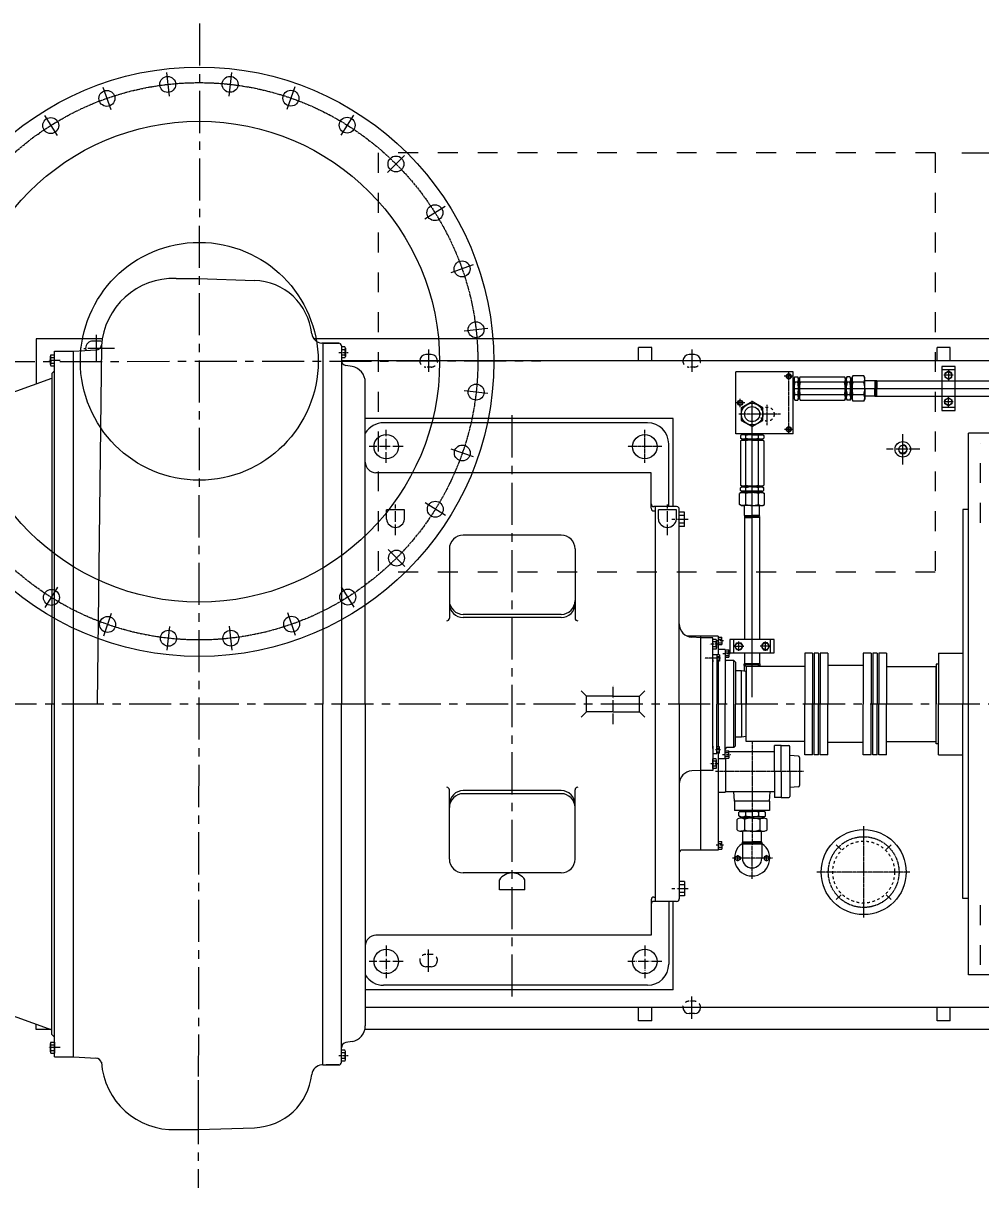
# Model space of a CAD drawing. Header units: inches. Extents: x 36 to 31738, y 79 to 24233.
# Drawn here: x 24837 to 27002, y 6640 to 9301 of the extents above; entities that cross this region are included whole.
import ezdxf

# ---------------------------------------------------------------- set-up
doc = ezdxf.new("R2010")
doc.units = ezdxf.units.IN
doc.header["$MEASUREMENT"] = 0
for name, pattern in [('ACAD_ISO04W100', [30, 24, -3, 0, -3]), ('CENTER', [50.8, 31.75, -6.35, 6.35, -6.35]), ('CHAIN', [0.7087, 0.4724, -0.0591, 0.1181, -0.0591]), ('EB_DASH', [6, 3, -3])]:
    doc.linetypes.add(name, pattern=pattern)
doc.layers.get('Defpoints').update_dxf_attribs({"lineweight": 5})
doc.layers.add('CAXA1', color=5, linetype='CENTER', lineweight=5)
doc.styles.add('Roman', font='arial.ttf')
doc.styles.get("Standard").update_dxf_attribs({"font": 'arial.ttf'})
doc.dimstyles.new('ISO-25', dxfattribs={"dimscale": 30, "dimtxt": 1.5, "dimasz": 1.5, "dimexe": 2, "dimexo": 2, "dimtad": 1, "dimtih": 1, "dimtoh": 1, "dimdec": 1, "dimlfac": 0.03937, "dimdsep": 46, "dimtxsty": 'Standard', "dimcen": 2.5, "dimclrd": 7, "dimclre": 7, "dimclrt": 7, "dimadec": 0, "dimazin": 0, "dimtfac": 1, "dimtdec": 1, "dimtmove": 0, "dimatfit": 3, "dimfxl": 1, "dimlwd": 5, "dimlwe": 5, "dimarcsym": 0})

# ---------------------------------------------------------------- blocks, each defined once
blk = doc.blocks.new('*D135')
at = {"color": 7, "linetype": 'Continuous', "lineweight": 5, "transparency": 16777216}
for p, q in [((26959.6, 9008.3), (29708.7, 9008.3)), ((29648.7, 8963.3), (29648.7, 7931.1)), ((29648.7, 6684.8), (29648.7, 7694.3)), ((28954.3, 6639.8), (29708.7, 6639.8))]:
    blk.add_line(p, q, dxfattribs=at)
at = {"color": 7, "transparency": 16777216}
for points in [[(29641.2, 8963.3), (29656.2, 8963.3), (29648.7, 9008.3)], [(29641.2, 6684.8), (29656.2, 6684.8), (29648.7, 6639.8)]]:
    blk.add_solid(points, dxfattribs=at)
at = {"layer": 'Defpoints', "color": 0, "transparency": 16777216}
for p in [(26899.6, 9008.3), (28894.3, 6639.8), (29648.7, 6639.8)]:
    blk.add_point(p, dxfattribs=at)
at = {"color": 7, "lineweight": 5, "transparency": 16777216, "insert": (29648.7, 7812.7), "char_height": 195, "attachment_point": 5, "style": 'Roman'}
blk.add_mtext('93.2', dxfattribs=at)

msp = doc.modelspace()

# ---------------------------------------------------------------- linework, layer by layer
at = {"color": 7, "lineweight": 5}
for p, q in [((25160.25, 9190.14), (25166.36, 9136.51)), ((25307.39, 9190.34), (25301.42, 9136.7)), ((25016.84, 9157.2), (25034.73, 9106.28)), ((25450.89, 9157.8), (25433.13, 9106.82)), ((24884.35, 9093.18), (24913.13, 9047.51)), ((25583.55, 9094.13), (25554.89, 9048.39)), ((25698.71, 9002.55), (25660.6, 8964.33)), ((25790.61, 8887.63), (25744.95, 8858.86)), ((25854.64, 8755.15), (25803.71, 8737.26)), ((25182.55, 8724.56), (25232.21, 8724.56)), ((25232.21, 8724.56), (25359.35, 8720.25)), ((25232.21, 8724.56), (25359.35, 8720.25)), ((25887.58, 8611.74), (25833.95, 8605.63)), ((25015.38, 8588.28), (24865.58, 8588.28)), ((24865.58, 8588.28), (24865.58, 8486.26)), ((25008.91, 8583.08), (24994.51, 8583.08)), ((25013.5, 8571.99), (25003.67, 7763.85)), ((28751.82, 8588.28), (25493.8, 8588.28)), ((25514.21, 8578.28), (25511.98, 8578.39)), ((25514.21, 8578.28), (25514.21, 7762.28)), ((25550.4, 8578.28), (25514.21, 8578.28)), ((25514.21, 8578.28), (25550.21, 8578.28)), ((25556.21, 8572.28), (25556.21, 7762.28)), ((25556.21, 8572.28), (25556.21, 8555.84)), ((25556.21, 8572.28), (25556.21, 8562.08)), ((25564.29, 8569.75), (25556.21, 8569.75)), ((24898.01, 8529.92), (24898.01, 8548.63)), ((24898.01, 8548.63), (24898.01, 8529.92)), ((24898.93, 8551.75), (24907.01, 8551.75)), ((24898.93, 8551.75), (24907.01, 8551.75)), ((24898.93, 8545.51), (24907.01, 8545.51)), ((24898.93, 8545.51), (24907.01, 8545.51)), ((24907.01, 6964.28), (24907.01, 8560.28)), ((24907.01, 8560.28), (24945.21, 8560.28)), ((24943.01, 8560.28), (24950.21, 8560.28)), ((24950.21, 8560.28), (25001.37, 8562.96)), ((24950.21, 6964.28), (24950.21, 8560.28)), ((25564.29, 8563.51), (25556.21, 8563.51)), ((25564.29, 8551.04), (25556.21, 8551.04)), ((25564.29, 8544.81), (25556.21, 8544.81)), ((25565.21, 8566.63), (25565.21, 8547.92)), ((25759.58, 8552.28), (25747.58, 8552.28)), ((26258.65, 8568.28), (26228.65, 8568.28)), ((26228.65, 8538.28), (26228.65, 8568.28)), ((26258.65, 8538.28), (26258.65, 8568.28)), ((26354.62, 8552.28), (26342.62, 8552.28)), ((26933.62, 8568.28), (26903.62, 8568.28)), ((26903.62, 8538.28), (26903.62, 8568.28)), ((26933.62, 8538.28), (26933.62, 8568.28)), ((24898.93, 8533.04), (24907.01, 8533.04)), ((24898.93, 8533.04), (24907.01, 8533.04)), ((24898.93, 8526.81), (24907.01, 8526.81)), ((24898.93, 8526.81), (24907.01, 8526.81)), ((24901.01, 8509.88), (24907.01, 8515.88)), ((28751.82, 8538.28), (25556.3, 8538.28)), ((25580.47, 8525.4), (25566.13, 8527.93)), ((26944.38, 8525.78), (26914.38, 8525.78)), ((26914.38, 8525.78), (26914.38, 8425.78)), ((26944.38, 8517.78), (26914.38, 8517.78)), ((26944.38, 8425.78), (26944.38, 8525.78)), ((24441.68, 8331.99), (24901.01, 8499.16)), ((24901.01, 8509.88), (24901.01, 7762.28)), ((25610.21, 7762.28), (25610.21, 8489.95)), ((26578.22, 8513.28), (26448.22, 8513.28)), ((26448.22, 8373.28), (26448.22, 8513.28)), ((26578.22, 8373.28), (26578.22, 8513.28)), ((26578.22, 8496.77), (26580.22, 8496.77)), ((26580.22, 8498.77), (26582.13, 8502.07)), ((26580.22, 8475.77), (26580.22, 8498.77)), ((26582.13, 8502.07), (26588.32, 8502.07)), ((26588.32, 8489.92), (26582.13, 8489.92)), ((26590.22, 8498.77), (26588.32, 8502.07)), ((26590.2, 8496.77), (26592.22, 8496.77)), ((26590.22, 8475.77), (26590.22, 8498.77)), ((26590.22, 8495.27), (26590.22, 8498.77)), ((26590.22, 8498.77), (26590.22, 8475.77)), ((26590.22, 8475.77), (26590.22, 8498.77)), ((26592.22, 8498.77), (26594.13, 8502.07)), ((26592.22, 8475.77), (26592.22, 8498.77)), ((26592.22, 8498.77), (26592.22, 8492.27)), ((26592.22, 8475.77), (26592.22, 8498.77)), ((26594.13, 8502.07), (26694.35, 8502.07)), ((26694.35, 8489.92), (26594.13, 8489.92)), ((26696.25, 8498.77), (26694.35, 8502.07)), ((26696.25, 8475.77), (26696.25, 8498.77)), ((26696.25, 8498.77), (26696.25, 8475.77)), ((26696.25, 8495.27), (26696.25, 8498.77)), ((26696.25, 8496.77), (26698.28, 8496.77)), ((26696.25, 8475.77), (26696.25, 8496.77)), ((26698.25, 8498.77), (26700.16, 8502.07)), ((26698.25, 8498.77), (26698.25, 8492.27)), ((26698.25, 8475.77), (26698.25, 8498.77)), ((26706.35, 8502.07), (26700.16, 8502.07)), ((26706.35, 8489.92), (26700.16, 8489.92)), ((26708.25, 8498.77), (26706.35, 8502.07)), ((26708.25, 8475.77), (26708.25, 8498.77)), ((26708.25, 8495.27), (26708.25, 8498.77)), ((26708.25, 8498.77), (26708.25, 8475.77)), ((26711.25, 8495.27), (26708.25, 8495.27)), ((26711.25, 8500.28), (26713.44, 8504.07)), ((26711.25, 8495.27), (26711.25, 8500.28)), ((26711.25, 8500.28), (26711.25, 8475.77)), ((26738.06, 8504.07), (26713.44, 8504.07)), ((26738.06, 8489.92), (26713.44, 8489.92)), ((26740.25, 8500.28), (26738.06, 8504.07)), ((26740.25, 8475.77), (26740.25, 8500.28)), ((26763.23, 8492.78), (26740.25, 8492.78)), ((26765.25, 8489.28), (26763.23, 8492.78)), ((26763.23, 8492.78), (26763.23, 8475.78)), ((26765.25, 8489.28), (26767.27, 8492.78)), ((26765.25, 8475.79), (26765.25, 8489.28)), ((26767.27, 8492.78), (26914.38, 8492.78)), ((26767.27, 8492.78), (26767.27, 8475.78)), ((26866.78, 8492.78), (27550.2, 8492.78)), ((25887.78, 8464.6), (25834.13, 8470.57)), ((26580.22, 8475.78), (26580.22, 8452.78)), ((26590.22, 8475.78), (26590.22, 8452.78)), ((26590.22, 8452.78), (26590.22, 8475.78)), ((26590.22, 8475.78), (26590.22, 8452.78)), ((26592.22, 8475.78), (26592.22, 8452.78)), ((26592.22, 8475.78), (26592.22, 8452.78)), ((26696.25, 8475.78), (26696.25, 8452.78)), ((26696.25, 8452.78), (26696.25, 8475.78)), ((26696.25, 8475.78), (26696.25, 8454.78)), ((26698.25, 8475.78), (26698.25, 8452.78)), ((26708.25, 8475.78), (26708.25, 8452.78)), ((26708.25, 8452.78), (26708.25, 8475.78)), ((26711.25, 8451.27), (26711.25, 8475.78)), ((26740.25, 8475.78), (26740.25, 8451.27)), ((26763.23, 8458.78), (26763.23, 8475.77)), ((26765.25, 8475.77), (26765.25, 8462.28)), ((26767.27, 8458.78), (26767.27, 8475.77)), ((26578.22, 8454.78), (26580.22, 8454.78)), ((26580.22, 8452.78), (26582.13, 8449.48)), ((26588.32, 8461.63), (26582.13, 8461.63)), ((26582.13, 8449.48), (26588.32, 8449.48)), ((26590.22, 8452.78), (26588.32, 8449.48)), ((26590.2, 8454.78), (26592.22, 8454.78)), ((26590.22, 8456.28), (26590.22, 8452.78)), ((26592.22, 8452.78), (26592.22, 8459.28)), ((26592.22, 8452.78), (26594.13, 8449.48)), ((26694.35, 8461.63), (26594.13, 8461.63)), ((26594.13, 8449.48), (26694.35, 8449.48)), ((26696.25, 8452.78), (26694.35, 8449.48)), ((26696.25, 8456.28), (26696.25, 8452.78)), ((26696.25, 8454.78), (26698.28, 8454.78)), ((26698.25, 8452.78), (26698.25, 8459.28)), ((26698.25, 8452.78), (26700.16, 8449.48)), ((26706.35, 8461.63), (26700.16, 8461.63)), ((26706.35, 8449.48), (26700.16, 8449.48)), ((26708.25, 8452.78), (26706.35, 8449.48)), ((26711.25, 8456.28), (26708.25, 8456.28)), ((26708.25, 8456.28), (26708.25, 8452.78)), ((26711.25, 8456.28), (26711.25, 8451.27)), ((26711.25, 8451.27), (26713.44, 8447.48)), ((26738.06, 8461.63), (26713.44, 8461.63)), ((26738.06, 8447.48), (26713.44, 8447.48)), ((26740.25, 8451.27), (26738.06, 8447.48)), ((26740.25, 8451.27), (26740.25, 8458.78)), ((26763.23, 8458.78), (26740.25, 8458.78)), ((26765.25, 8462.28), (26763.23, 8458.78)), ((26765.25, 8462.28), (26767.27, 8458.78)), ((26767.27, 8458.78), (26914.38, 8458.78)), ((26866.78, 8458.78), (27550.2, 8458.78)), ((26914.38, 8433.78), (26944.38, 8433.78)), ((26914.38, 8425.78), (26944.38, 8425.78)), ((26306.61, 8408.28), (25610.21, 8408.28)), ((26248.61, 8398.28), (25651.61, 8398.28)), ((26306.61, 8208.68), (26306.61, 8408.28)), ((26578.22, 8373.28), (26448.22, 8373.28)), ((26462.22, 8371.28), (26458.92, 8369.37)), ((26458.92, 8369.37), (26458.92, 8363.18)), ((26462.22, 8361.28), (26458.92, 8363.18)), ((26462.22, 8359.28), (26458.92, 8357.37)), ((26458.92, 8357.37), (26458.92, 8257.15)), ((26485.23, 8371.28), (26462.22, 8371.28)), ((26485.23, 8361.28), (26462.22, 8361.28)), ((26465.72, 8361.28), (26462.22, 8361.28)), ((26462.22, 8361.28), (26485.22, 8361.28)), ((26485.23, 8361.28), (26462.22, 8361.28)), ((26485.22, 8359.28), (26462.22, 8359.28)), ((26462.22, 8359.28), (26468.72, 8359.28)), ((26485.23, 8359.28), (26462.22, 8359.28)), ((26464.23, 8373.28), (26464.23, 8371.28)), ((26464.23, 8361.31), (26464.23, 8359.28)), ((26471.07, 8363.18), (26471.07, 8369.37)), ((26471.07, 8257.15), (26471.07, 8357.37)), ((26485.21, 8371.28), (26508.22, 8371.28)), ((26485.21, 8361.28), (26508.22, 8361.28)), ((26485.21, 8361.28), (26508.22, 8361.28)), ((26485.21, 8359.28), (26508.22, 8359.28)), ((26508.22, 8361.28), (26485.22, 8361.28)), ((26485.22, 8359.28), (26508.22, 8359.28)), ((26499.37, 8363.18), (26499.37, 8369.37)), ((26499.37, 8257.15), (26499.37, 8357.37)), ((26508.22, 8359.28), (26501.72, 8359.28)), ((26504.72, 8361.28), (26508.22, 8361.28)), ((26506.21, 8373.28), (26506.21, 8371.28)), ((26506.21, 8361.31), (26506.21, 8359.28)), ((26508.22, 8371.28), (26511.52, 8369.37)), ((26508.22, 8361.28), (26511.52, 8363.18)), ((26508.22, 8359.28), (26511.52, 8357.37)), ((26511.52, 8369.37), (26511.52, 8363.18)), ((26511.52, 8357.37), (26511.52, 8257.15)), ((26826.12, 8304.1), (26826.12, 8372.3)), ((26974.98, 7149.78), (26974.98, 8374.78)), ((29136.83, 8374.78), (26974.98, 8374.78)), ((25855.23, 8321.1), (25804.26, 8338.86)), ((26296.61, 8208.68), (26296.61, 8350.28)), ((26257.01, 8285.2), (25634.21, 8285.2)), ((26257.01, 8204.86), (26257.01, 8285.2)), ((26462.22, 8255.25), (26458.92, 8257.15)), ((26462.22, 8253.25), (26458.92, 8251.34)), ((26458.92, 8245.15), (26458.92, 8251.34)), ((26485.23, 8255.25), (26462.22, 8255.25)), ((26462.22, 8255.25), (26485.22, 8255.25)), ((26465.72, 8255.25), (26462.22, 8255.25)), ((26462.22, 8253.25), (26468.72, 8253.25)), ((26485.22, 8253.25), (26462.22, 8253.25)), ((26464.23, 8255.25), (26464.23, 8253.22)), ((26485.23, 8255.25), (26464.23, 8255.25)), ((26471.07, 8245.15), (26471.07, 8251.34)), ((26485.21, 8255.25), (26508.22, 8255.25)), ((26485.21, 8255.25), (26506.21, 8255.25)), ((26508.22, 8255.25), (26485.22, 8255.25)), ((26485.22, 8253.25), (26508.22, 8253.25)), ((26499.37, 8245.15), (26499.37, 8251.34)), ((26508.22, 8253.25), (26501.72, 8253.25)), ((26504.72, 8255.25), (26508.22, 8255.25)), ((26506.21, 8255.25), (26506.21, 8253.22)), ((26508.22, 8255.25), (26511.52, 8257.15)), ((26508.22, 8253.25), (26511.52, 8251.34)), ((26511.52, 8245.15), (26511.52, 8251.34)), ((26460.71, 8240.25), (26456.92, 8238.06)), ((26456.92, 8213.44), (26456.92, 8238.06)), ((26462.22, 8243.25), (26458.92, 8245.15)), ((26465.72, 8240.25), (26460.71, 8240.25)), ((26460.71, 8240.25), (26485.22, 8240.25)), ((26485.23, 8243.25), (26462.22, 8243.25)), ((26465.72, 8243.25), (26462.22, 8243.25)), ((26462.22, 8243.25), (26485.22, 8243.25)), ((26465.72, 8240.25), (26465.72, 8243.25)), ((26471.07, 8213.44), (26471.07, 8238.06)), ((26485.21, 8243.25), (26508.22, 8243.25)), ((26508.22, 8243.25), (26485.22, 8243.25)), ((26509.72, 8240.25), (26485.22, 8240.25)), ((26499.37, 8213.44), (26499.37, 8238.06)), ((26504.72, 8240.25), (26504.72, 8243.25)), ((26504.72, 8243.25), (26508.22, 8243.25)), ((26504.72, 8240.25), (26509.72, 8240.25)), ((26508.22, 8243.25), (26511.52, 8245.15)), ((26509.72, 8240.25), (26513.52, 8238.06)), ((26513.52, 8213.44), (26513.52, 8238.06)), ((25699.01, 8201.3), (25658.21, 8201.3)), ((25658.21, 8180.54), (25658.21, 8201.3)), ((25699.01, 8180.54), (25699.01, 8201.3)), ((25791.57, 8188.44), (25745.83, 8217.1)), ((26314.61, 8208.68), (26263.01, 8208.68)), ((26263.01, 8198.86), (26266.61, 8198.86)), ((26266.61, 7315.88), (26266.61, 8208.68)), ((26314.01, 8201.3), (26273.21, 8201.3)), ((26273.21, 8180.54), (26273.21, 8201.3)), ((26314.01, 8180.54), (26314.01, 8201.3)), ((26320.61, 7762.28), (26320.61, 8202.68)), ((26460.71, 8211.25), (26456.92, 8213.44)), ((26460.71, 8211.25), (26468.22, 8211.25)), ((26485.22, 8211.25), (26460.71, 8211.25)), ((26468.22, 8188.27), (26468.22, 8211.25)), ((26485.22, 8211.25), (26509.72, 8211.25)), ((26502.22, 8188.27), (26502.22, 8211.25)), ((26509.72, 8211.25), (26513.52, 8213.44)), ((26974.98, 8202.28), (26961.83, 8202.28)), ((26961.83, 8202.28), (26961.83, 7762.28)), ((26332.61, 8195.96), (26320.52, 8195.96)), ((26332.61, 8188.58), (26320.61, 8188.58)), ((26332.61, 8171.17), (26320.61, 8171.17)), ((26332.61, 8163.8), (26332.61, 8195.96)), ((26471.72, 8186.25), (26468.22, 8188.27)), ((26468.22, 8188.27), (26485.21, 8188.27)), ((26471.72, 8186.25), (26468.22, 8184.23)), ((26468.22, 8184.23), (26468.22, 7908)), ((26468.22, 8184.23), (26485.21, 8184.23)), ((26485.21, 8186.25), (26471.72, 8186.25)), ((26502.22, 8188.27), (26485.22, 8188.27)), ((26502.22, 8184.23), (26485.22, 8184.23)), ((26485.23, 8186.25), (26498.72, 8186.25)), ((26498.72, 8186.25), (26502.22, 8188.27)), ((26498.72, 8186.25), (26502.22, 8184.23)), ((26502.22, 8184.23), (26502.22, 7908)), ((26053.61, 8144.21), (25831.61, 8144.21)), ((26332.61, 8163.8), (26320.61, 8163.8)), ((25699.99, 8073.28), (25661.77, 8111.39)), ((25800.41, 8113.01), (25800.41, 7956.39)), ((26084.81, 8113.01), (26084.81, 7956.39)), ((24885.88, 7980.42), (24914.54, 8026.16)), ((25585.07, 7981.38), (25556.29, 8027.04)), ((25018.54, 7916.76), (25036.3, 7967.73)), ((25452.59, 7917.35), (25434.69, 7968.28)), ((26053.61, 7965.05), (25831.61, 7965.05)), ((26053.61, 7958.08), (25831.61, 7958.08)), ((25162.04, 7884.21), (25168.01, 7937.86)), ((25309.18, 7884.41), (25303.06, 7938.04)), ((26408.22, 7915.88), (26338.43, 7915.88)), ((26369.21, 7912.28), (26349.04, 7913.33)), ((26369.21, 7432), (26369.21, 7915.88)), ((26396.8, 7912.28), (26369.21, 7912.28)), ((26396.8, 7665.91), (26396.8, 7912.28)), ((26403.61, 7908.36), (26396.8, 7908.36)), ((26396.8, 7665.91), (26396.8, 7907.48)), ((26404.48, 7905.59), (26404.48, 7888.96)), ((26408.22, 7915.88), (26408.22, 7873.28)), ((26408.22, 7913.48), (26416.62, 7913.48)), ((26408.22, 7909.16), (26416.62, 7909.16)), ((26416.62, 7905.08), (26416.62, 7913.48)), ((26416.62, 7905.08), (26416.62, 7896.68)), ((26435.22, 7908), (26435.22, 7878)), ((26535.22, 7908), (26435.22, 7908)), ((26443.22, 7908), (26443.22, 7878)), ((26527.22, 7878), (26527.22, 7908)), ((26535.22, 7878), (26535.22, 7908)), ((26403.61, 7902.82), (26396.8, 7902.82)), ((26403.61, 7891.73), (26396.8, 7891.73)), ((26403.61, 7886.19), (26396.8, 7886.19)), ((26396.8, 7875.7), (26396.8, 7881.68)), ((26408.22, 7900.99), (26416.62, 7900.99)), ((26408.22, 7896.68), (26416.62, 7896.68)), ((26424.43, 7885.88), (26408.22, 7885.88)), ((26424.43, 7885.88), (26408.22, 7885.88)), ((26424.43, 7885.88), (26424.43, 7762.28)), ((26424.43, 7884.68), (26432.83, 7884.68)), ((26424.43, 7880.36), (26432.83, 7880.36)), ((26432.83, 7876.28), (26432.83, 7884.68)), ((26435.22, 7878), (26535.22, 7878)), ((26468.22, 7878), (26468.22, 7854.02)), ((26502.22, 7878), (26502.22, 7854.02)), ((26604.33, 7877.28), (26604.33, 7762.28)), ((26621.83, 7877.28), (26604.33, 7877.28)), ((26621.83, 7877.28), (26621.83, 7762.28)), ((26625.83, 7877.28), (26625.83, 7762.28)), ((26635.33, 7877.28), (26625.83, 7877.28)), ((26635.33, 7877.28), (26635.33, 7762.28)), ((26656.83, 7877.28), (26639.33, 7877.28)), ((26639.33, 7877.28), (26639.33, 7762.28)), ((26656.83, 7877.28), (26656.83, 7762.28)), ((26736.83, 7877.28), (26736.83, 7762.28)), ((26754.33, 7877.28), (26736.83, 7877.28)), ((26754.33, 7877.28), (26754.33, 7762.28)), ((26758.33, 7877.28), (26758.33, 7762.28)), ((26767.83, 7877.28), (26758.33, 7877.28)), ((26767.83, 7877.28), (26767.83, 7762.28)), ((26771.83, 7877.28), (26771.83, 7762.28)), ((26789.33, 7877.28), (26771.83, 7877.28)), ((26789.33, 7877.28), (26789.33, 7762.28)), ((26906.83, 7877.28), (26906.83, 7762.28)), ((26906.83, 7877.28), (26961.83, 7877.28)), ((26396.8, 7874.48), (26405.2, 7874.48)), ((26396.8, 7857.68), (26396.8, 7862.5)), ((26396.8, 7862.5), (26396.8, 7857.68)), ((26405.2, 7874.48), (26405.2, 7762.28)), ((26411.2, 7873.28), (26405.2, 7873.28)), ((26405.2, 7870.09), (26411.2, 7870.09)), ((26405.2, 7862.07), (26411.2, 7862.07)), ((26411.2, 7858.88), (26405.2, 7858.88)), ((26408.22, 7858.88), (26408.22, 7762.28)), ((26411.2, 7873.28), (26411.2, 7858.88)), ((26424.43, 7872.19), (26432.83, 7872.19)), ((26424.43, 7867.88), (26432.83, 7867.88)), ((26444.23, 7860.68), (26428.03, 7860.68)), ((26432.83, 7876.28), (26432.83, 7867.88)), ((26444.23, 7860.68), (26447.83, 7857.08)), ((26444.23, 7663.88), (26444.23, 7860.68)), ((26447.83, 7857.08), (26447.83, 7762.28)), ((26471.72, 7852), (26467.22, 7848.85)), ((26468.22, 7854.02), (26502.22, 7854.02)), ((26471.72, 7852), (26468.22, 7854.02)), ((26498.72, 7852), (26471.72, 7852)), ((26502.22, 7854.02), (26498.72, 7852)), ((26498.72, 7852), (26503.22, 7848.85)), ((26901.83, 7852.28), (26901.83, 7762.28)), ((26906.83, 7852.28), (26901.83, 7852.28)), ((26461.62, 7837.28), (26447.83, 7837.28)), ((26471.83, 7835.48), (26461.62, 7837.28)), ((26461.62, 7762.28), (26461.62, 7837.28)), ((26467.22, 7848.85), (26467.22, 7836.29)), ((26467.22, 7848.85), (26503.22, 7848.85)), ((26471.83, 7847.28), (26471.83, 7762.28)), ((26604.33, 7847.28), (26471.83, 7847.28)), ((26471.83, 7689.08), (26471.83, 7835.48)), ((26503.22, 7848.85), (26503.22, 7847.28)), ((26736.83, 7849.33), (26656.83, 7849.33)), ((26789.33, 7847.28), (26901.83, 7847.28)), ((26901.83, 7677.28), (26901.83, 7847.28)), ((26110.61, 7780.28), (26098.61, 7792.28)), ((26170.61, 7780.28), (26110.61, 7780.28)), ((26110.61, 7744.28), (26110.61, 7780.28)), ((26170.61, 7780.28), (26230.61, 7780.28)), ((26230.61, 7780.28), (26242.61, 7792.28)), ((26230.61, 7744.28), (26230.61, 7780.28)), ((24901.01, 7014.67), (24901.01, 7762.28)), ((25514.21, 6946.27), (25514.21, 7762.28)), ((25556.21, 6952.27), (25556.21, 7762.28)), ((25610.21, 7762.28), (25610.21, 7034.61)), ((26110.61, 7744.28), (26098.61, 7732.28)), ((26170.61, 7744.28), (26110.61, 7744.28)), ((26170.61, 7744.28), (26230.61, 7744.28)), ((26230.61, 7744.28), (26242.61, 7732.28)), ((26320.61, 7762.28), (26320.61, 7321.88)), ((26405.2, 7650.07), (26405.2, 7762.28)), ((26408.22, 7762.28), (26408.22, 7665.67)), ((26424.43, 7638.68), (26424.43, 7762.28)), ((26447.83, 7667.48), (26447.83, 7762.28)), ((26461.62, 7762.28), (26461.62, 7687.28)), ((26471.83, 7677.28), (26471.83, 7762.28)), ((26604.33, 7647.28), (26604.33, 7762.28)), ((26621.83, 7647.28), (26621.83, 7762.28)), ((26625.83, 7647.28), (26625.83, 7762.28)), ((26635.33, 7647.28), (26635.33, 7762.28)), ((26639.33, 7647.28), (26639.33, 7762.28)), ((26656.83, 7647.28), (26656.83, 7762.28)), ((26736.83, 7647.28), (26736.83, 7762.28)), ((26754.33, 7647.28), (26754.33, 7762.28)), ((26758.33, 7647.28), (26758.33, 7762.28)), ((26767.83, 7647.28), (26767.83, 7762.28)), ((26771.83, 7647.28), (26771.83, 7762.28)), ((26789.33, 7647.28), (26789.33, 7762.28)), ((26901.83, 7672.28), (26901.83, 7762.28)), ((26906.83, 7647.28), (26906.83, 7762.28)), ((26961.83, 7322.28), (26961.83, 7762.28)), ((26396.8, 7666.87), (26396.8, 7662.06)), ((26396.8, 7662.06), (26396.8, 7666.87)), ((26411.2, 7665.67), (26405.2, 7665.67)), ((26411.2, 7651.27), (26411.2, 7665.67)), ((26444.23, 7663.88), (26447.83, 7667.48)), ((26461.62, 7687.28), (26447.83, 7687.28)), ((26471.83, 7689.08), (26461.62, 7687.28)), ((26604.33, 7677.28), (26471.83, 7677.28)), ((26536.28, 7609.54), (26536.28, 7668.16)), ((26550.72, 7668.16), (26536.28, 7668.16)), ((26550.72, 7668.16), (26568.28, 7668.16)), ((26550.72, 7609.54), (26550.72, 7668.16)), ((26570.28, 7609.54), (26570.28, 7666.16)), ((26736.83, 7675.23), (26656.83, 7675.23)), ((26789.33, 7677.28), (26901.83, 7677.28)), ((26906.83, 7672.28), (26901.83, 7672.28)), ((26396.8, 7662.06), (26396.8, 7615.28)), ((26396.8, 7662.06), (26396.8, 7612.28)), ((26396.8, 7650.07), (26405.2, 7650.07)), ((26396.8, 7648.86), (26396.8, 7642.87)), ((26396.8, 7616.19), (26396.8, 7638.36)), ((26403.61, 7638.36), (26396.8, 7638.36)), ((26405.2, 7662.48), (26411.2, 7662.48)), ((26405.2, 7654.47), (26411.2, 7654.47)), ((26411.2, 7651.27), (26405.2, 7651.27)), ((26408.22, 7651.27), (26408.22, 7432)), ((26424.43, 7638.68), (26408.22, 7638.68)), ((26424.43, 7656.68), (26432.83, 7656.68)), ((26424.43, 7652.37), (26432.83, 7652.37)), ((26424.43, 7644.19), (26432.83, 7644.19)), ((26424.43, 7639.88), (26432.83, 7639.88)), ((26425.22, 7639.88), (26425.22, 7592.54)), ((26425.22, 7639.88), (26425.22, 7564.53)), ((26444.23, 7663.88), (26428.03, 7663.88)), ((26432.83, 7648.28), (26432.83, 7656.68)), ((26432.83, 7655.03), (26536.28, 7655.03)), ((26432.83, 7648.28), (26432.83, 7639.88)), ((26589.92, 7644.35), (26570.28, 7645.67)), ((26592.72, 7641.35), (26592.72, 7577.73)), ((26621.83, 7647.28), (26604.33, 7647.28)), ((26635.33, 7647.28), (26625.83, 7647.28)), ((26656.83, 7647.28), (26639.33, 7647.28)), ((26754.33, 7647.28), (26736.83, 7647.28)), ((26767.83, 7647.28), (26758.33, 7647.28)), ((26789.33, 7647.28), (26771.83, 7647.28)), ((26906.83, 7647.28), (26961.83, 7647.28)), ((26369.21, 7612.28), (26349.04, 7611.22)), ((26396.8, 7612.28), (26369.21, 7612.28)), ((26396.8, 7621.28), (26396.8, 7633.28)), ((26403.61, 7632.82), (26396.8, 7632.82)), ((26403.61, 7621.73), (26396.8, 7621.73)), ((26403.61, 7616.19), (26396.8, 7616.19)), ((26404.48, 7618.96), (26404.48, 7635.59)), ((26536.28, 7609.54), (26536.28, 7550.92)), ((26550.72, 7609.54), (26550.72, 7550.92)), ((26570.28, 7609.54), (26570.28, 7552.92)), ((25800.41, 7411.54), (25800.41, 7568.17)), ((26053.61, 7566.47), (25831.61, 7566.47)), ((26053.61, 7559.5), (25831.61, 7559.5)), ((26084.81, 7411.54), (26084.81, 7568.17)), ((26423.22, 7562.53), (26408.22, 7562.53)), ((26425.22, 7564.53), (26536.28, 7564.53)), ((26445.67, 7542.54), (26444.1, 7564.53)), ((26524.77, 7542.54), (26526.27, 7563.57)), ((26589.92, 7574.74), (26570.28, 7573.41)), ((26445.67, 7542.54), (26445.67, 7521.54)), ((26485.22, 7542.54), (26445.67, 7542.54)), ((26524.77, 7542.54), (26485.22, 7542.54)), ((26524.77, 7542.54), (26524.77, 7521.54)), ((26550.72, 7550.92), (26536.28, 7550.92)), ((26550.72, 7550.92), (26568.28, 7550.92)), ((26485.22, 7521.54), (26445.67, 7521.54)), ((26458.23, 7519.54), (26454.93, 7517.64)), ((26454.93, 7509.44), (26454.93, 7517.64)), ((26458.23, 7507.54), (26454.93, 7509.44)), ((26458.23, 7519.54), (26485.22, 7519.54)), ((26458.23, 7507.54), (26485.22, 7507.54)), ((26458.72, 7521.54), (26458.72, 7519.54)), ((26460.32, 7504.54), (26460.32, 7507.54)), ((26470.56, 7517.55), (26470.56, 7509.53)), ((26524.77, 7521.54), (26485.22, 7521.54)), ((26512.21, 7519.54), (26485.22, 7519.54)), ((26512.21, 7507.54), (26485.22, 7507.54)), ((26499.88, 7517.55), (26499.88, 7509.53)), ((26510.11, 7504.54), (26510.11, 7507.54)), ((26511.72, 7521.54), (26511.72, 7519.54)), ((26512.21, 7519.54), (26515.51, 7517.64)), ((26512.21, 7507.54), (26515.51, 7509.44)), ((26515.51, 7509.44), (26515.51, 7517.64)), ((26451.22, 7477.54), (26451.22, 7501.54)), ((26485.21, 7504.54), (26459.59, 7504.54)), ((26467.96, 7501.54), (26467.96, 7477.54)), ((26485.22, 7504.54), (26510.85, 7504.54)), ((26502.47, 7501.54), (26502.47, 7477.54)), ((26519.21, 7477.54), (26519.21, 7501.54)), ((26485.21, 7474.54), (26459.59, 7474.54)), ((26464.21, 7452.64), (26464.21, 7474.54)), ((26464.21, 7451.05), (26464.21, 7474.54)), ((26485.22, 7474.54), (26510.85, 7474.54)), ((26506.22, 7452.64), (26506.22, 7474.54)), ((26506.22, 7451.05), (26506.22, 7474.54)), ((26408.22, 7432), (26326.61, 7432)), ((26408.22, 7451.2), (26416.62, 7451.2)), ((26408.22, 7446.89), (26416.62, 7446.89)), ((26408.22, 7438.71), (26416.62, 7438.71)), ((26408.22, 7434.4), (26416.62, 7434.4)), ((26416.62, 7442.8), (26416.62, 7451.2)), ((26416.62, 7442.8), (26416.62, 7434.4)), ((26507.22, 7445.4), (26463.21, 7445.39)), ((26463.22, 7445.4), (26463.22, 7413.55)), ((26463.23, 7445.39), (26467.73, 7448.55)), ((26464.23, 7451.05), (26485.23, 7451.05)), ((26464.23, 7451.05), (26467.73, 7448.55)), ((26467.73, 7448.55), (26485.23, 7448.55)), ((26506.21, 7451.05), (26485.22, 7451.05)), ((26502.73, 7448.55), (26485.23, 7448.55)), ((26506.23, 7451.05), (26502.73, 7448.55)), ((26507.24, 7445.39), (26502.73, 7448.55)), ((26507.22, 7445.4), (26507.22, 7413.55)), ((26053.61, 7380.34), (25831.61, 7380.34)), ((25913.81, 7342.28), (25913.81, 7365.08)), ((25971.41, 7342.28), (25971.41, 7365.08)), ((26332.61, 7360.76), (26320.61, 7360.76)), ((26332.61, 7353.38), (26320.61, 7353.38)), ((26332.61, 7360.76), (26332.61, 7328.6)), ((25971.41, 7342.28), (25913.81, 7342.28)), ((26257.01, 7319.69), (26257.01, 7239.35)), ((26263.01, 7325.69), (26266.61, 7325.69)), ((26332.61, 7328.6), (26320.52, 7328.6)), ((26332.61, 7335.97), (26320.61, 7335.97)), ((26974.98, 7322.28), (26961.83, 7322.28)), ((26314.61, 7315.88), (26263.01, 7315.88)), ((26296.61, 7315.88), (26296.61, 7174.28)), ((26296.61, 7315.88), (26296.61, 7174.28)), ((26306.61, 7116.28), (26306.61, 7315.88)), ((26257.01, 7239.35), (25634.21, 7239.35)), ((24441.68, 7192.57), (24901.01, 7025.39)), ((25759.58, 7168.28), (25747.58, 7168.28)), ((29136.83, 7149.78), (26974.98, 7149.78)), ((26306.61, 7116.28), (25610.21, 7116.28)), ((26248.61, 7126.28), (25651.61, 7126.28)), ((26248.61, 7126.28), (25651.61, 7126.28)), ((28391.83, 7076.28), (25610.21, 7076.28)), ((26228.65, 7046.28), (26228.65, 7076.28)), ((26258.65, 7046.28), (26258.65, 7076.28)), ((26354.62, 7062.28), (26342.62, 7062.28)), ((26903.62, 7046.28), (26903.62, 7076.28)), ((26933.62, 7046.28), (26933.62, 7076.28)), ((24865.58, 7026.28), (24865.58, 7038.29)), ((24898.59, 7026.28), (24865.58, 7026.28)), ((24901.01, 7030.27), (24901.01, 7031.73)), ((28391.83, 7026.28), (25609.24, 7026.28)), ((26258.65, 7046.28), (26228.65, 7046.28)), ((26933.62, 7046.28), (26903.62, 7046.28)), ((24901.01, 7014.67), (24907.01, 7008.67)), ((25580.47, 6999.15), (25566.13, 6996.63)), ((24898.01, 6994.63), (24898.01, 6975.92)), ((24898.01, 6975.92), (24898.01, 6994.63)), ((24898.93, 6997.75), (24907.01, 6997.75)), ((24898.93, 6997.75), (24907.01, 6997.75)), ((24898.93, 6991.51), (24907.01, 6991.51)), ((24898.93, 6991.51), (24907.01, 6991.51)), ((24898.93, 6979.04), (24907.01, 6979.04)), ((24898.93, 6979.04), (24907.01, 6979.04)), ((24898.93, 6972.81), (24907.01, 6972.81)), ((24898.93, 6972.81), (24907.01, 6972.81)), ((24907.01, 6997.75), (24907.01, 6972.81)), ((25564.29, 6979.75), (25556.21, 6979.75)), ((25564.29, 6973.51), (25556.21, 6973.51)), ((25565.21, 6957.92), (25565.21, 6976.63)), ((24907.01, 6964.28), (24950.21, 6964.28)), ((24950.21, 6964.28), (25001.37, 6961.6)), ((25514.21, 6946.27), (25511.98, 6946.16)), ((25514.21, 6946.27), (25550.21, 6946.27)), ((25550.4, 6946.28), (25522.12, 6946.28)), ((25556.21, 6952.27), (25556.21, 6968.71)), ((25556.21, 6952.27), (25556.21, 6962.48)), ((25564.29, 6961.04), (25556.21, 6961.04)), ((25564.29, 6954.81), (25556.21, 6954.81)), ((25182.55, 6799.99), (25232.21, 6799.99)), ((25232.21, 6799.99), (25359.35, 6804.3)), ((25232.21, 6799.99), (25359.35, 6804.3))]:
    msp.add_line(p, q, dxfattribs=at)
at = {"color": 7, "linetype": 'EB_DASH', "lineweight": 5, "ltscale": 15}
for p, q in [((26899.62, 9008.28), (25639.62, 9008.28)), ((25639.62, 9008.28), (25639.62, 8060.28)), ((26899.62, 9008.28), (26899.62, 8060.28)), ((27001.83, 8172.28), (27001.83, 8352.28)), ((26899.62, 8060.28), (25639.62, 8060.28)), ((27001.83, 7172.28), (27001.83, 7352.28))]:
    msp.add_line(p, q, dxfattribs=at)
at = {"color": 7, "linetype": 'ACAD_ISO04W100', "lineweight": 5, "ltscale": 2.5}
for p, q in [((25001.71, 8596.91), (25001.71, 8536.53)), ((25042.83, 8566.28), (24965.6, 8566.28)), ((25753.58, 8563.8), (25753.58, 8513.49)), ((26348.62, 8563.8), (26348.62, 8513.49)), ((26929.38, 8516.58), (26929.38, 8494.31)), ((26939.8, 8505.78), (26918.94, 8505.78)), ((26939.8, 8445.78), (26918.94, 8445.78)), ((26929.38, 8434.97), (26929.38, 8457.25)), ((26444.42, 7893), (26466.69, 7893)), ((26455.55, 7882.57), (26455.55, 7903.43)), ((26526.02, 7893), (26503.75, 7893)), ((26515.22, 7882.58), (26515.22, 7903.44)), ((25753.58, 7156.75), (25753.58, 7207.06)), ((26348.62, 7050.75), (26348.62, 7101.06))]:
    msp.add_line(p, q, dxfattribs=at)
at = {"color": 7, "linetype": 'ACAD_ISO04W100', "lineweight": 5, "ltscale": 0.3}
for p, q in [((25550.64, 8557.28), (25571.22, 8557.28)), ((26420.19, 7905.08), (26403.22, 7905.08)), ((26408.08, 7897.28), (26389.36, 7897.28)), ((26413.61, 7866.08), (26377.91, 7866.08)), ((26419.25, 7876.28), (26437.35, 7876.28)), ((26413.61, 7658.47), (26402.21, 7658.47)), ((26418.14, 7648.28), (26437.35, 7648.28)), ((26408.08, 7627.28), (26389.36, 7627.28)), ((26420.19, 7442.8), (26403.22, 7442.8)), ((25550.64, 6967.28), (25571.22, 6967.28))]:
    msp.add_line(p, q, dxfattribs=at)
at = {"color": 7, "linetype": 'ACAD_ISO04W100', "lineweight": 5}
for p, q in [((24920.22, 8539.28), (24892, 8539.28)), ((26577.8, 8503.28), (26557.79, 8503.28)), ((26468.99, 8443.28), (26448.59, 8443.28)), ((26458.22, 8433.63), (26458.22, 8452.5)), ((26577.82, 8383.28), (26558.57, 8383.28)), ((25657.61, 8308.04), (25657.61, 8382.48)), ((25696.31, 8344.28), (25618.98, 8344.28)), ((26864.91, 8338.28), (26789.16, 8338.28)), ((25678.61, 8144.12), (25678.61, 8213.51)), ((26293.61, 8144.12), (26293.61, 8213.51)), ((26340.58, 8179.88), (26303.48, 8179.88)), ((26170.61, 7717.02), (26170.61, 7805.95)), ((26675.74, 7444.16), (26686.48, 7433.42)), ((26799.51, 7444.16), (26788.77, 7433.42)), ((26452.72, 7406.6), (26452.72, 7420.72)), ((26517.72, 7406.6), (26517.72, 7420.72)), ((26340.58, 7344.68), (26303.48, 7344.68)), ((26675.74, 7320.39), (26686.48, 7331.13)), ((26799.51, 7320.39), (26788.77, 7331.13)), ((25657.61, 7216.51), (25657.61, 7142.07)), ((26242.61, 7216.51), (26242.61, 7142.07)), ((25696.31, 7180.28), (25618.98, 7180.28)), ((26281.31, 7180.28), (26203.98, 7180.28)), ((24920.22, 6985.28), (24892, 6985.28)), ((25232.21, 6911.55), (25232.21, 6829.2))]:
    msp.add_line(p, q, dxfattribs=at)
at = {"color": 7, "linetype": 'EB_DASH', "lineweight": 5, "ltscale": 3}
for p, q in [((25759.58, 8524.28), (25747.58, 8524.28)), ((26354.62, 8524.28), (26342.62, 8524.28)), ((25759.58, 7196.28), (25747.58, 7196.28)), ((26354.62, 7090.28), (26342.62, 7090.28))]:
    msp.add_line(p, q, dxfattribs=at)
at = {"color": 7, "linetype": 'CHAIN', "lineweight": 5, "ltscale": 5}
for p, q in [((26568.22, 8374.67), (26568.22, 8512.41)), ((26519.22, 8393.17), (26519.22, 8438.73)), ((26549.13, 8417.78), (26455.52, 8417.78)), ((26242.61, 8308.04), (26242.61, 8382.48)), ((26281.31, 8344.28), (26203.98, 8344.28)), ((26485.22, 7677.28), (26485.22, 7443.79)), ((26601.48, 7609.54), (26402.59, 7609.54)), ((26737.62, 7279.94), (26737.62, 7486.11)), ((26485.22, 7367.19), (26485.22, 7441.96)), ((26531.34, 7413.55), (26440.74, 7413.55)), ((26842.09, 7382.28), (26632.03, 7382.28))]:
    msp.add_line(p, q, dxfattribs=at)
at = {"color": 7, "linetype": 'CHAIN', "lineweight": 5, "ltscale": 10}
for p, q in [((26578.22, 8475.78), (28971.09, 8475.78)), ((26485.22, 7778.06), (26485.22, 8448.09))]:
    msp.add_line(p, q, dxfattribs=at)
at = {"color": 7, "lineweight": 5}
for points in [[(26573.65, 8503.28), (26570.94, 8507.98), (26565.51, 8507.98), (26562.8, 8503.28), (26565.51, 8498.58), (26570.94, 8498.58)], [(26929.38, 8514.78), (26921.59, 8510.28), (26921.59, 8501.28), (26929.38, 8496.78), (26937.18, 8501.28), (26937.18, 8510.28)], [(26463.65, 8443.28), (26460.94, 8447.98), (26455.51, 8447.98), (26452.8, 8443.28), (26455.51, 8438.58), (26460.94, 8438.58)], [(26485.22, 8389.48), (26509.72, 8403.63), (26509.72, 8431.93), (26485.22, 8446.07), (26460.71, 8431.93), (26460.71, 8403.63)], [(26929.38, 8436.78), (26921.59, 8441.28), (26921.59, 8450.28), (26929.38, 8454.78), (26937.18, 8450.28), (26937.18, 8441.28)], [(26573.65, 8383.28), (26570.94, 8387.98), (26565.51, 8387.98), (26562.8, 8383.28), (26565.51, 8378.58), (26570.94, 8378.58)], [(26446.22, 7893), (26450.72, 7900.79), (26459.72, 7900.79), (26464.22, 7893), (26459.72, 7885.2), (26450.72, 7885.2)], [(26524.22, 7893), (26519.72, 7900.79), (26510.72, 7900.79), (26506.22, 7893), (26510.72, 7885.2), (26519.72, 7885.2)], [(26452.72, 7419.55), (26457.92, 7416.55), (26457.92, 7410.55), (26452.72, 7407.55), (26447.53, 7410.55), (26447.53, 7416.55)], [(26517.72, 7419.55), (26512.53, 7416.55), (26512.53, 7410.55), (26517.72, 7407.55), (26522.92, 7410.55), (26522.92, 7416.55)]]:
    msp.add_lwpolyline(points, close=True, dxfattribs=at)
for centre, radius in [((25234.63, 8536.28), 666.41), ((25163.3, 9163.33), 18), ((25304.4, 9163.52), 18), ((25025.79, 9131.74), 18), ((25442.01, 9132.31), 18), ((25234.63, 8536.28), 543.76), ((24898.74, 9070.34), 18), ((25569.22, 9071.26), 18), ((25679.65, 8983.44), 18), ((25767.78, 8873.25), 18), ((25234.72, 8537.28), 268.95), ((25829.18, 8746.2), 18), ((25860.76, 8608.69), 18), ((26568.22, 8503.28), 6), ((26929.38, 8505.78), 7.79), ((25860.95, 8467.59), 18), ((26458.22, 8443.28), 6), ((26485.22, 8417.78), 24.51), ((26929.38, 8445.78), 7.79), ((26485.22, 8417.78), 17), ((26568.22, 8383.28), 6), ((25657.61, 8344.28), 27.6), ((26242.61, 8344.28), 27.6), ((25829.75, 8329.98), 18), ((26826.12, 8338.28), 17.5), ((26826.12, 8338.28), 9), ((25768.7, 8202.77), 18), ((25680.88, 8092.33), 18), ((24900.21, 8003.29), 18), ((25570.68, 8004.21), 18), ((25027.42, 7942.24), 18), ((25443.64, 7942.81), 18), ((25165.02, 7911.03), 18), ((25306.12, 7911.23), 18), ((26455.22, 7893), 7.79), ((26515.22, 7893), 7.79), ((26737.62, 7382.28), 96.12), ((26452.72, 7413.55), 5.2), ((26517.72, 7413.55), 5.2), ((25657.61, 7180.28), 27.6), ((26242.61, 7180.28), 27.6)]:
    msp.add_circle(centre, radius, dxfattribs=at)
at = {"color": 7, "linetype": 'CHAIN', "lineweight": 5, "ltscale": 10}
msp.add_circle((25234.72, 8537.28), 630.11, dxfattribs=at)
at = {"color": 7, "linetype": 'EB_DASH', "lineweight": 5, "ltscale": 2}
for centre, radius in [((26519.22, 8417.78), 16), ((26737.62, 7382.28), 70)]:
    msp.add_circle(centre, radius, dxfattribs=at)
at = {"color": 7, "linetype": 'CHAIN', "lineweight": 5, "ltscale": 5}
msp.add_circle((26737.62, 7382.28), 80, dxfattribs=at)
at = {"color": 7, "lineweight": 5}
for centre, radius, start, end in [((25176.37, 8561.48), 163.2, 87.82982, 176.30693), ((25354.61, 8584.73), 135.6, 6.34129, 88.00015), ((25513.24, 8602.36), 24, 186.34129, 267), ((24994.51, 8566.28), 16.8, 90, 180), ((25000.39, 8576.43), 13.51, 271.8439, 348.56653), ((25008.91, 8566.28), 16.8, 70.65299, 90), ((25550.21, 8572.28), 6, 0, 90), ((25559.47, 8566.63), 5.74, 327.13277, 32.86723), ((24903.76, 8548.63), 5.74, 147.13277, 212.86723), ((24903.76, 8548.63), 5.74, 147.13277, 212.86723), ((24919.61, 8539.28), 21.6, 163.22135, 196.77865), ((24919.61, 8539.28), 21.6, 163.22135, 196.77865), ((24994.51, 8566.28), 16.8, 180, 195.63011), ((25543.61, 8557.28), 21.6, 343.22135, 16.77865), ((25559.47, 8547.92), 5.74, 327.13277, 32.86723), ((25747.58, 8538.28), 14, 90, 180), ((25759.58, 8538.28), 14, 0, 90), ((26342.62, 8538.28), 14, 90, 180), ((26354.62, 8538.28), 14, 0, 90), ((24903.76, 8529.92), 5.74, 147.13277, 212.86723), ((24903.76, 8529.92), 5.74, 147.13277, 212.86723), ((25568.21, 8539.75), 12, 180, 260), ((25574.21, 8489.95), 36, 0, 80), ((26590.86, 8496), 10.64, 145.17482, 214.82518), ((26633.72, 8475.77), 53.5, 164.66283, 180), ((26579.59, 8496), 10.64, 325.17482, 34.82518), ((26536.73, 8475.77), 53.5, 0, 15.33717), ((26602.86, 8496), 10.64, 145.17482, 214.82518), ((26645.72, 8475.77), 53.5, 164.66283, 180), ((26685.61, 8496), 10.64, 325.17482, 34.82518), ((26642.75, 8475.77), 53.5, 0, 15.33717), ((26708.89, 8496), 10.64, 145.17482, 214.82518), ((26751.75, 8475.77), 53.5, 164.66283, 180), ((26697.61, 8496), 10.64, 325.17482, 34.82518), ((26654.75, 8475.77), 53.5, 0, 15.33717), ((26723.78, 8497), 12.53, 145.61575, 214.38425), ((26758.08, 8475.77), 46.83, 162.41205, 180), ((26727.72, 8497), 12.53, 325.61575, 34.38425), ((26693.42, 8475.77), 46.83, 0, 17.58795), ((26765.25, 8489.28), 4.04, 60, 120), ((26633.72, 8475.78), 53.5, 180, 195.33717), ((26536.73, 8475.78), 53.5, 344.66283, 0), ((26645.72, 8475.78), 53.5, 180, 195.33717), ((26642.75, 8475.78), 53.5, 344.66283, 0), ((26751.75, 8475.78), 53.5, 180, 195.33717), ((26654.75, 8475.78), 53.5, 344.66283, 0), ((26758.08, 8475.78), 46.83, 180, 197.58795), ((26693.42, 8475.78), 46.83, 342.41205, 0), ((26590.86, 8455.56), 10.64, 145.17482, 214.82518), ((26579.59, 8455.56), 10.64, 325.17482, 34.82518), ((26602.86, 8455.56), 10.64, 145.17482, 214.82518), ((26685.61, 8455.56), 10.64, 325.17482, 34.82518), ((26708.89, 8455.56), 10.64, 145.17482, 214.82518), ((26697.61, 8455.56), 10.64, 325.17482, 34.82518), ((26723.78, 8454.56), 12.53, 145.61575, 214.38425), ((26727.72, 8454.56), 12.53, 325.61575, 34.38425), ((26765.25, 8462.28), 4.04, 240, 300), ((25651.61, 8350.28), 48, 90, 149.59845), ((26248.61, 8350.28), 48, 0, 90), ((26465, 8360.64), 10.64, 55.17482, 124.82518), ((26465, 8371.91), 10.64, 235.17482, 304.82518), ((26465, 8348.64), 10.64, 55.17482, 124.82518), ((26485.22, 8317.78), 53.5, 90, 105.33717), ((26485.22, 8414.77), 53.5, 254.66283, 270), ((26485.22, 8305.78), 53.5, 90, 105.33717), ((26485.22, 8317.78), 53.5, 74.66283, 90), ((26485.22, 8414.77), 53.5, 270, 285.33717), ((26485.22, 8305.78), 53.5, 74.66283, 90), ((26505.44, 8360.64), 10.64, 55.17482, 124.82518), ((26505.44, 8371.91), 10.64, 235.17482, 304.82518), ((26505.44, 8348.64), 10.64, 55.17482, 124.82518), ((26826.12, 8338.28), 10, 180, 90), ((25634.21, 8309.2), 24, 180, 270), ((26465, 8265.89), 10.64, 235.17482, 304.82518), ((26465, 8242.61), 10.64, 55.17482, 124.82518), ((26485.22, 8308.75), 53.5, 254.66283, 270), ((26485.22, 8199.75), 53.5, 90, 105.33717), ((26485.22, 8308.75), 53.5, 270, 285.33717), ((26485.22, 8199.75), 53.5, 74.66283, 90), ((26505.44, 8265.89), 10.64, 235.17482, 304.82518), ((26505.44, 8242.61), 10.64, 55.17482, 124.82518), ((26464, 8227.72), 12.53, 55.61575, 124.38425), ((26465, 8253.89), 10.64, 235.17482, 304.82518), ((26485.22, 8296.75), 53.5, 254.66283, 270), ((26485.22, 8193.42), 46.83, 90, 107.58795), ((26485.22, 8296.75), 53.5, 270, 285.33717), ((26485.22, 8193.42), 46.83, 72.41205, 90), ((26505.44, 8253.89), 10.64, 235.17482, 304.82518), ((26506.44, 8227.72), 12.53, 55.61575, 124.38425), ((26263.01, 8214.68), 6, 180, 270), ((26263.01, 8204.86), 6, 180, 270), ((26314.61, 8202.68), 6, 0, 90), ((26464, 8223.78), 12.53, 235.61575, 304.38425), ((26485.22, 8258.08), 46.83, 252.41205, 270), ((26485.22, 8258.08), 46.83, 270, 287.58795), ((26506.44, 8223.78), 12.53, 235.61575, 304.38425), ((25678.61, 8182.16), 20.46, 184.55323, 355.44677), ((26293.61, 8182.16), 20.46, 184.55323, 355.44677), ((26471.72, 8186.25), 4.04, 150, 210), ((26498.72, 8186.25), 4.04, 330, 30), ((25831.61, 8113.01), 31.2, 90, 180), ((26053.61, 8113.01), 31.2, 0, 90), ((25831.61, 7996.25), 31.2, 180, 270), ((25831.61, 7989.28), 31.2, 180, 270), ((26053.61, 7996.25), 31.2, 270, 0), ((26053.61, 7989.28), 31.2, 270, 0), ((25794.41, 7956.39), 6, 270, 0), ((26090.81, 7956.39), 6, 180, 270), ((26350.61, 7943.29), 30, 180, 267), ((26399.66, 7905.59), 4.83, 324.96996, 35.03004), ((26386.48, 7897.28), 18, 342.06607, 17.93393), ((26399.66, 7888.96), 4.83, 324.96996, 35.03004), ((26428.03, 7864.28), 3.6, 180, 270), ((26470.34, 7850.92), 3.75, 124.46696, 213.64556), ((26500.1, 7850.92), 3.75, 326.35444, 55.53304), ((26568.28, 7666.16), 2, 0, 90), ((26399.66, 7635.59), 4.83, 324.96996, 35.03004), ((26428.03, 7660.28), 3.6, 90, 180), ((26460.83, 7658.03), 3, 269.99983, 277.64658), ((26589.72, 7641.35), 3, 0, 86.13391), ((26350.61, 7581.26), 30, 93, 180), ((26386.48, 7627.28), 18, 342.06607, 17.93393), ((26399.66, 7618.96), 4.83, 324.96996, 35.03004), ((25794.41, 7568.17), 6, 0, 90), ((25831.61, 7535.27), 31.2, 90, 180), ((25831.61, 7528.3), 31.2, 90, 180), ((26053.61, 7535.27), 31.2, 0, 90), ((26053.61, 7528.3), 31.2, 0, 90), ((26090.81, 7568.17), 6, 90, 180), ((26423.22, 7564.53), 2, 270, 0), ((26589.72, 7577.73), 3, 273.86609, 0), ((26568.28, 7552.92), 2, 270, 0), ((26462.51, 7502.24), 17.29, 62.26612, 111.99703), ((26462.51, 7524.84), 17.29, 248.00297, 297.73388), ((26485.91, 7459.8), 59.75, 91.15817, 104.88393), ((26485.91, 7567.28), 59.75, 255.11607, 268.84183), ((26484.53, 7459.8), 59.75, 75.11607, 88.84183), ((26484.53, 7567.28), 59.75, 271.15817, 284.88393), ((26507.92, 7502.24), 17.29, 68.00297, 117.73388), ((26507.92, 7524.84), 17.29, 242.26612, 291.99703), ((26473.25, 7453.28), 53.05, 104.91691, 114.52925), ((26456.06, 7482.78), 22.22, 57.59831, 78.32237), ((26485.21, 7453.45), 51.09, 90, 109.73161), ((26485.22, 7453.45), 51.09, 70.26839, 90), ((26514.38, 7482.78), 22.22, 101.67763, 122.40169), ((26497.19, 7453.28), 53.05, 65.47075, 75.08309), ((26473.25, 7525.8), 53.05, 245.47075, 255.08309), ((26456.06, 7496.3), 22.22, 281.67763, 302.40169), ((26485.21, 7525.63), 51.09, 250.26839, 270), ((26485.22, 7525.63), 51.09, 270, 289.73161), ((26514.38, 7496.3), 22.22, 237.59831, 258.32237), ((26497.19, 7525.8), 53.05, 284.91691, 294.52925), ((26326.61, 7426), 6, 90, 180), ((26485.22, 7413.55), 40, 124.47776, 55.52224), ((26466.12, 7447.8), 3.76, 120.17459, 219.71092), ((26504.33, 7447.8), 3.76, 320.28908, 59.82541), ((25831.61, 7411.54), 31.2, 180, 270), ((26053.61, 7411.54), 31.2, 270, 0), ((26485.22, 7413.55), 22.01, 180, 0), ((25942.61, 7345.54), 34.8, 34.15282, 145.84718), ((26263.01, 7319.69), 6, 90, 180), ((26314.61, 7321.88), 6, 270, 0), ((26263.01, 7309.88), 6, 90, 180), ((25634.21, 7215.35), 24, 90, 180), ((25747.58, 7182.28), 14, 180, 270), ((25759.58, 7182.28), 14, 270, 0), ((26248.61, 7174.28), 48, 270, 0), ((26248.61, 7174.28), 48, 270, 0), ((25651.61, 7174.28), 48, 210.40155, 270), ((25651.61, 7174.28), 48, 210.40155, 270), ((26342.62, 7076.28), 14, 180, 270), ((26354.62, 7076.28), 14, 270, 0), ((25574.21, 7034.61), 36, 280, 0), ((24903.76, 6994.63), 5.74, 147.13277, 212.86723), ((24903.76, 6994.63), 5.74, 147.13277, 212.86723), ((24919.61, 6985.28), 21.6, 163.22135, 196.77865), ((24919.61, 6985.28), 21.6, 163.22135, 196.77865), ((24903.76, 6975.92), 5.74, 147.13277, 212.86723), ((24903.76, 6975.92), 5.74, 147.13277, 212.86723), ((25568.21, 6984.81), 12, 100, 180), ((25559.47, 6976.63), 5.74, 327.13277, 32.86723), ((25543.61, 6967.28), 21.6, 343.22135, 16.77865), ((25000.39, 6948.12), 13.51, 11.43347, 88.1561), ((25176.37, 6963.08), 163.2, 183.69307, 272.17018), ((25513.24, 6922.19), 24, 93, 173.65871), ((25550.21, 6952.27), 6, 270, 0), ((25559.47, 6957.92), 5.74, 327.13277, 32.86723), ((25354.61, 6939.82), 135.6, 271.99985, 353.65871)]:
    msp.add_arc(centre, radius, start, end, dxfattribs=at)
at = {"color": 7, "linetype": 'EB_DASH', "lineweight": 5, "ltscale": 3}
for centre, start, end in [((25747.58, 8538.28), 180, 270), ((25759.58, 8538.28), 270, 0), ((26342.62, 8538.28), 180, 270), ((26354.62, 8538.28), 270, 0), ((25747.58, 7182.28), 90, 180), ((25759.58, 7182.28), 0, 90), ((26342.62, 7076.28), 90, 180), ((26354.62, 7076.28), 0, 90)]:
    msp.add_arc(centre, 14, start, end, dxfattribs=at)
at = {"layer": 'CAXA1', "linetype": 'CENTER', "lineweight": 5, "ltscale": 3}
for p, q in [((25235.41, 9300.99), (25232.21, 6668.09)), ((24462.39, 8536.28), (26007.04, 8538.28)), ((25942.61, 7100.69), (25942.61, 8424.41)), ((29286.33, 7762.28), (24235.28, 7762.28))]:
    msp.add_line(p, q, dxfattribs=at)

# ---------------------------------------------------------------- dimensions: what is measured, and where the dimension line sits
at = {"color": 7, "lineweight": 5}
dim = msp.add_linear_dim(base=(29648.73, 6639.78), p1=(26899.62, 9008.28), p2=(28894.33, 6639.78), angle=270, dimstyle='ISO-25', override={"dimtxt": 6.5, "dimpost": '\\X', "dimtxsty": 'Roman', "dimtmove": 1}, dxfattribs=at)
dim.commit()
dim.dimension.update_dxf_attribs({"geometry": '*D135', "text_midpoint": (29648.73, 7812.72), "dimtype": 160})

doc.saveas('drawing.dxf')
